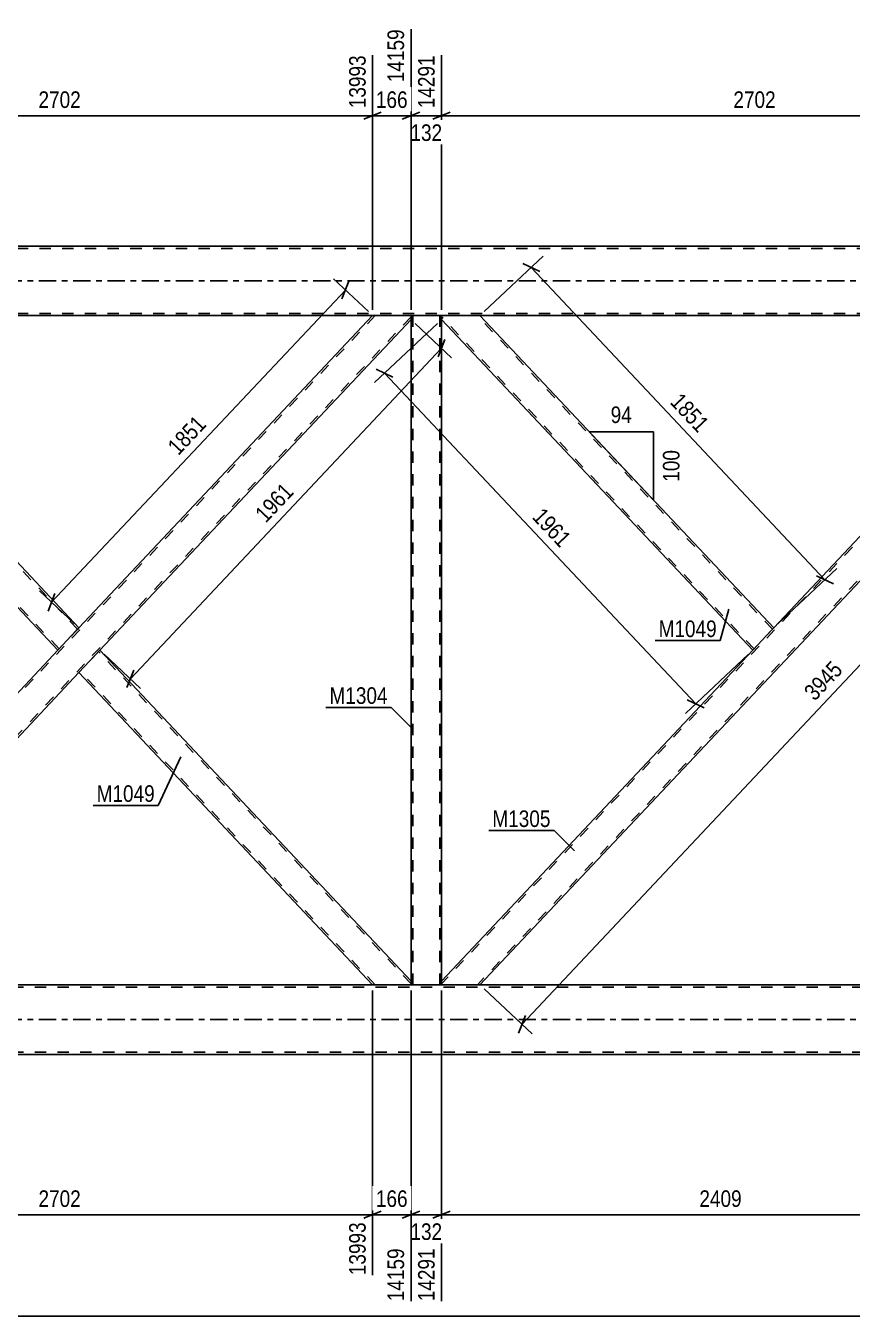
# Model space of a CAD drawing. Header units: millimetres. Extents: x -73 to 768, y -423 to 171.
# Drawn here: x 498.4 to 641.1, y -178.8 to 44.1 of the extents above; entities that cross this region are included whole.
import ezdxf

# ---------------------------------------------------------------- set-up
doc = ezdxf.new("R2010")
doc.units = ezdxf.units.MM
doc.linetypes.add('DXK_LINE_DOT2', pattern=[3.9198, 1.9599, -1.9599])
doc.linetypes.add('DXK_LINE_DOT3', pattern=[5.9187, 2.979, -0.9799, 0.9799, -0.9799])
doc.styles.add('Arial Narrow', font='ARIALN.TTF', dxfattribs={"height": 0.2})

# ---------------------------------------------------------------- blocks, each defined once
blk = doc.blocks.new('Part-761549890-4540 - 4352')
at = {"color": 7, "linetype": 'DXK_LINE_DOT2'}
for p, q in [((570.18, -6), (564.9, -6)), ((564.9, -6.66), (564.9, -6)), ((565.22, -121.6), (565.22, -6)), ((569.86, -121.6), (569.86, -6)), ((570.18, -6.66), (570.18, -6)), ((564.9, -121.6), (564.9, -120.94)), ((570.18, -121.6), (564.9, -121.6)), ((570.18, -121.6), (570.18, -120.94))]:
    blk.add_line(p, q, dxfattribs=at)
at = {"color": 2, "linetype": 'Continuous'}
for p, q in [((564.9, -120.94), (564.9, -6.66)), ((570.18, -120.94), (570.18, -6.66))]:
    blk.add_line(p, q, dxfattribs=at)
blk = doc.blocks.new('Part-761549890-4510 - 4352')
at = {"color": 7, "linetype": 'DXK_LINE_DOT2'}
for p, q in [((678.71, -6), (570.18, -121.41)), ((684.9, -6.19), (576.37, -121.6)), ((684.9, -6), (678.27, -6)), ((627.54, -59.95), (623.92, -63.8)), ((576.81, -121.6), (570.18, -121.6))]:
    blk.add_line(p, q, dxfattribs=at)
at = {"color": 2, "linetype": 'Continuous'}
for p, q in [((684.9, -6.66), (576.81, -121.6)), ((678.27, -6), (627.54, -59.95)), ((684.9, -6.66), (684.9, -6)), ((623.92, -63.8), (570.18, -120.94)), ((570.18, -121.6), (570.18, -120.94))]:
    blk.add_line(p, q, dxfattribs=at)
blk = doc.blocks.new('Part-761549890-4500 - 4352')
at = {"color": 7, "linetype": 'DXK_LINE_DOT2'}
for p, q in [((558.71, -6), (450.18, -121.41)), ((564.9, -6.19), (456.37, -121.6)), ((564.9, -6), (558.27, -6)), ((507.54, -59.95), (503.92, -63.8)), ((511.16, -63.8), (507.54, -67.65)), ((450.86, -120.22), (450.18, -120.94)), ((450.18, -121.6), (450.18, -120.94)), ((456.81, -121.6), (450.18, -121.6))]:
    blk.add_line(p, q, dxfattribs=at)
at = {"color": 2, "linetype": 'Continuous'}
for p, q in [((558.27, -6), (507.54, -59.95)), ((564.9, -6.66), (511.16, -63.8)), ((564.9, -6.66), (564.9, -6)), ((503.92, -63.8), (450.86, -120.22)), ((507.54, -67.65), (456.81, -121.6))]:
    blk.add_line(p, q, dxfattribs=at)
blk = doc.blocks.new('Part-761549890-4515 - 4352')
at = {"color": 2, "linetype": 'Continuous'}
for p, q in [((570.18, -6.66), (570.18, -6)), ((623.92, -63.8), (570.18, -6.66)), ((627.54, -59.95), (576.81, -6)), ((627.54, -59.95), (627.1, -60.41)), ((627.1, -60.41), (623.92, -63.8))]:
    blk.add_line(p, q, dxfattribs=at)
at = {"color": 7, "linetype": 'DXK_LINE_DOT2'}
for p, q in [((576.81, -6), (570.18, -6)), ((624.14, -63.57), (570.18, -6.19)), ((627.32, -60.18), (576.37, -6)), ((627.51, -59.98), (627.1, -60.41)), ((624.14, -63.57), (624.15, -63.55))]:
    blk.add_line(p, q, dxfattribs=at)
blk = doc.blocks.new('Part-761549890-4505 - 4352')
at = {"color": 2, "linetype": 'Continuous'}
for p, q in [((450.18, -6.66), (450.18, -6)), ((503.92, -63.8), (450.18, -6.66)), ((507.54, -59.95), (456.81, -6)), ((507.54, -59.95), (507.1, -60.41)), ((507.1, -60.41), (503.92, -63.8))]:
    blk.add_line(p, q, dxfattribs=at)
at = {"color": 7, "linetype": 'DXK_LINE_DOT2'}
for p, q in [((456.81, -6), (450.18, -6)), ((504.14, -63.57), (450.18, -6.19)), ((507.32, -60.18), (456.37, -6)), ((507.51, -59.98), (507.1, -60.41)), ((504.14, -63.57), (504.15, -63.55))]:
    blk.add_line(p, q, dxfattribs=at)
blk = doc.blocks.new('Part-761549890-4565 - 4352')
at = {"color": 2, "linetype": 'Continuous'}
for p, q in [((511.16, -63.8), (507.54, -67.65)), ((564.9, -120.94), (511.16, -63.8)), ((558.27, -121.6), (507.54, -67.65)), ((564.9, -121.6), (564.9, -120.94))]:
    blk.add_line(p, q, dxfattribs=at)
at = {"color": 7, "linetype": 'DXK_LINE_DOT2'}
for p, q in [((564.9, -121.41), (510.94, -64.03)), ((507.76, -67.42), (507.78, -67.4)), ((558.71, -121.6), (507.76, -67.42)), ((564.9, -121.6), (558.27, -121.6))]:
    blk.add_line(p, q, dxfattribs=at)
blk = doc.blocks.new('Part-761549890-4598 - 4352')
at = {"color": 7, "linetype": 'DXK_LINE_DOT2'}
for p, q in [((706.54, 5.6), (44.9, 5.6)), ((706.54, -5.6), (44.9, -5.6))]:
    blk.add_line(p, q, dxfattribs=at)
at = {"color": 2, "linetype": 'Continuous'}
for p, q in [((681.04, 6), (454.04, 6)), ((706.54, -6), (85.14, -6))]:
    blk.add_line(p, q, dxfattribs=at)
at = {"color": 7, "linetype": 'DXK_LINE_DOT3'}
blk.add_line((44.9, 0), (706.54, 0), dxfattribs=at)
blk = doc.blocks.new('Part-761549890-4603 - 4352')
at = {"color": 7, "linetype": 'DXK_LINE_DOT2'}
for p, q in [((666.54, -122), (44.9, -122)), ((666.54, -133.2), (44.9, -133.2))]:
    blk.add_line(p, q, dxfattribs=at)
at = {"color": 2, "linetype": 'Continuous'}
for p, q in [((661.74, -121.6), (454.04, -121.6)), ((666.54, -133.6), (44.9, -133.6))]:
    blk.add_line(p, q, dxfattribs=at)
at = {"color": 7, "linetype": 'DXK_LINE_DOT3'}
blk.add_line((44.9, -127.6), (666.54, -127.6), dxfattribs=at)
blk = doc.blocks.new('StraightDimension-761549890-10742 - 4352')
at = {"color": 7, "linetype": 'Continuous'}
for p, q in [((570.18, -122.6), (570.18, -176.25)), ((666.54, -134.6), (666.54, -171.75)), ((571.68, -160.71), (568.68, -161.91)), ((570.18, -161.31), (666.54, -161.31)), ((665.04, -161.91), (668.04, -160.71))]:
    blk.add_line(p, q, dxfattribs=at)
at = {"color": 0}
blk.add_wipeout([(622.62, -160.56), (622.62, -156.36), (614.1, -156.36), (614.1, -160.56)], dxfattribs=at)
at = {"color": 0, "linetype": 'Continuous'}
blk.add_wipeout([(665.94, -162.01), (661.74, -162.01), (661.74, -172.35), (665.94, -172.35)], dxfattribs=at)
at = {"color": 3, "style": 'Arial Narrow'}
blk.add_text('2409', height=2.863, dxfattribs=at).set_placement((614.7, -159.96))
at = {"color": 3, "linetype": 'Continuous', "style": 'Arial Narrow'}
blk.add_text('16700', height=2.863, rotation=90.0002, dxfattribs=at).set_placement((665.34, -171.75))
blk = doc.blocks.new('StraightDimension-761549890-10745 - 4352')
at = {"color": 7, "linetype": 'Continuous'}
for p, q in [((450.18, -122.6), (450.18, -176.25)), ((558.27, -122.6), (558.27, -171.75)), ((451.68, -160.71), (448.68, -161.91)), ((450.18, -161.31), (558.27, -161.31)), ((556.77, -161.91), (559.77, -160.71))]:
    blk.add_line(p, q, dxfattribs=at)
at = {"color": 0}
blk.add_wipeout([(508.48, -160.56), (508.48, -156.36), (499.97, -156.36), (499.97, -160.56)], dxfattribs=at)
at = {"color": 0, "linetype": 'Continuous'}
blk.add_wipeout([(557.67, -162.01), (553.47, -162.01), (553.47, -172.35), (557.67, -172.35)], dxfattribs=at)
at = {"color": 3, "style": 'Arial Narrow'}
blk.add_text('2702', height=2.863, dxfattribs=at).set_placement((500.57, -159.96))
at = {"color": 3, "linetype": 'Continuous', "style": 'Arial Narrow'}
blk.add_text('13993', height=2.863, rotation=90.0002, dxfattribs=at).set_placement((557.07, -171.75))
blk = doc.blocks.new('StraightDimension-761549890-14896 - 4352')
at = {"color": 7, "linetype": 'Continuous'}
blk.add_line((-1, -178.83), (707.54, -178.83), dxfattribs=at)
blk = doc.blocks.new('StraightDimension-761549890-5463 - 4352')
at = {"color": 7, "linetype": 'Continuous'}
for p, q in [((577.54, -5.31), (587.73, 4.27)), ((587.12, 1.64), (584.19, 3)), ((585.65, 2.32), (636.38, -51.63)), ((628.27, -59.26), (638.46, -49.68)), ((634.92, -50.95), (637.85, -52.31))]:
    blk.add_line(p, q, dxfattribs=at)
at = {"color": 0}
blk.add_wipeout([(614.48, -27.24), (617.54, -24.37), (611.71, -18.16), (608.65, -21.04)], dxfattribs=at)
at = {"color": 3, "style": 'Arial Narrow'}
blk.add_text('1851', height=2.863, rotation=-46.7591, dxfattribs=at).set_placement((609.5, -21.07))
blk = doc.blocks.new('StraightDimension-761549890-7696 - 4352')
at = {"color": 7, "linetype": 'Continuous'}
for p, q in [((570.18, -5), (570.18, 38.97)), ((678.27, -5), (678.27, 38.97)), ((571.68, 29.13), (568.68, 27.93)), ((676.77, 27.93), (679.77, 29.13)), ((570.18, 28.53), (678.27, 28.53))]:
    blk.add_line(p, q, dxfattribs=at)
at = {"color": 0, "linetype": 'Continuous'}
blk.add_wipeout([(677.67, 39.57), (673.47, 39.57), (673.47, 29.23), (677.67, 29.23)], dxfattribs=at)
at = {"color": 0}
blk.add_wipeout([(628.48, 29.28), (628.48, 33.48), (619.97, 33.48), (619.97, 29.28)], dxfattribs=at)
at = {"color": 3, "linetype": 'Continuous', "style": 'Arial Narrow'}
blk.add_text('16993', height=2.863, rotation=90.0002, dxfattribs=at).set_placement((677.07, 29.83))
at = {"color": 3, "style": 'Arial Narrow'}
blk.add_text('2702', height=2.863, dxfattribs=at).set_placement((620.57, 29.88))
blk = doc.blocks.new('StraightDimension-761549890-7697 - 4352')
at = {"color": 7, "linetype": 'Continuous'}
for p, q in [((564.9, -5), (564.9, 43.47)), ((570.18, -5), (570.18, 38.97)), ((563.4, 27.93), (566.4, 29.13)), ((571.68, 29.13), (568.68, 27.93)), ((564.9, 28.53), (570.18, 28.53))]:
    blk.add_line(p, q, dxfattribs=at)
at = {"color": 0, "linetype": 'Continuous'}
blk.add_wipeout([(569.58, 39.57), (565.38, 39.57), (565.38, 29.23), (569.58, 29.23)], dxfattribs=at)
at = {"color": 0}
blk.add_wipeout([(570.88, 23.58), (570.88, 27.78), (564.2, 27.78), (564.2, 23.58)], dxfattribs=at)
at = {"color": 3, "linetype": 'Continuous', "style": 'Arial Narrow'}
blk.add_text('14291', height=2.863, rotation=90.0002, dxfattribs=at).set_placement((568.98, 29.83))
at = {"color": 3, "style": 'Arial Narrow'}
blk.add_text('132', height=2.863, dxfattribs=at).set_placement((564.8, 24.18))
blk = doc.blocks.new('StraightDimension-761549890-7698 - 4352')
at = {"color": 7, "linetype": 'Continuous'}
for p, q in [((564.9, -5), (564.9, 43.47)), ((558.27, -5), (558.27, 38.97)), ((556.77, 27.93), (559.77, 29.13)), ((566.4, 29.13), (563.4, 27.93)), ((558.27, 28.53), (564.9, 28.53))]:
    blk.add_line(p, q, dxfattribs=at)
at = {"color": 0}
blk.add_wipeout([(564.93, 29.28), (564.93, 33.48), (558.24, 33.48), (558.24, 29.28)], dxfattribs=at)
at = {"color": 0, "linetype": 'Continuous'}
blk.add_wipeout([(564.3, 44.07), (560.1, 44.07), (560.1, 33.73), (564.3, 33.73)], dxfattribs=at)
at = {"color": 3, "linetype": 'Continuous', "style": 'Arial Narrow'}
blk.add_text('14159', height=2.863, rotation=90.0002, dxfattribs=at).set_placement((563.7, 34.33))
at = {"color": 3, "style": 'Arial Narrow'}
blk.add_text('166', height=2.863, dxfattribs=at).set_placement((558.84, 29.88))
blk = doc.blocks.new('StraightDimension-761549890-4985 - 4352')
at = {"color": 7, "linetype": 'Continuous'}
for p, q in [((557.54, -5.31), (551.49, 0.38)), ((502.83, -55.52), (553.56, -1.57)), ((552.97, -3.07), (554.15, -0.07)), ((506.81, -59.26), (500.75, -53.56)), ((503.42, -54.01), (502.24, -57.02))]:
    blk.add_line(p, q, dxfattribs=at)
at = {"color": 0}
blk.add_wipeout([(530.56, -24.93), (527.5, -22.05), (521.67, -28.25), (524.73, -31.13)], dxfattribs=at)
at = {"color": 3, "style": 'Arial Narrow'}
blk.add_text('1851', height=2.863, rotation=46.7591, dxfattribs=at).set_placement((524.71, -30.28))
blk = doc.blocks.new('StraightDimension-761549890-5356 - 4352')
at = {"color": 7, "linetype": 'Continuous'}
for p, q in [((685.63, -7.35), (693.9, -15.12)), ((691.56, -14.98), (692.74, -11.98)), ((584.06, -128.42), (692.15, -13.48)), ((577.54, -122.29), (585.81, -130.06)), ((584.65, -126.91), (583.47, -129.92))]:
    blk.add_line(p, q, dxfattribs=at)
at = {"color": 0}
blk.add_wipeout([(640.47, -67.33), (637.41, -64.46), (631.58, -70.66), (634.64, -73.54)], dxfattribs=at)
at = {"color": 3, "style": 'Arial Narrow'}
blk.add_text('3945', height=2.863, rotation=46.7591, dxfattribs=at).set_placement((634.62, -72.69))
blk = doc.blocks.new('AngleDimension-761549890-15181 - 4352')
at = {"color": 7, "linetype": 'Continuous'}
for p, q in [((606.76, -26.05), (595.66, -26.05)), ((606.76, -37.85), (595.66, -26.05)), ((606.76, -37.85), (606.76, -26.05)), ((606.87, -37.97), (606.76, -37.85))]:
    blk.add_line(p, q, dxfattribs=at)
at = {"color": 0}
for points in [[(603.64, -25.15), (603.64, -20.95), (598.78, -20.95), (598.78, -25.15)], [(611.86, -28.61), (607.66, -28.61), (607.66, -35.29), (611.86, -35.29)]]:
    blk.add_wipeout(points, dxfattribs=at)
at = {"color": 3, "style": 'Arial Narrow'}
blk.add_text('94', height=2.863, dxfattribs=at).set_placement((599.38, -24.55))
blk.add_text('100', height=2.863, rotation=90.0002, dxfattribs=at).set_placement((611.26, -34.69))
blk = doc.blocks.new('StraightDimension-761549890-5431 - 4352')
at = {"color": 7, "linetype": 'Continuous'}
for p, q in [((565.63, -7.35), (571.92, -13.26)), ((569.58, -13.12), (570.76, -10.12)), ((516.44, -68.76), (570.17, -11.62)), ((511.89, -64.49), (518.19, -70.4)), ((517.03, -67.26), (515.85, -70.26))]:
    blk.add_line(p, q, dxfattribs=at)
at = {"color": 0}
blk.add_wipeout([(545.67, -36.58), (542.62, -33.7), (536.78, -39.9), (539.84, -42.78)], dxfattribs=at)
at = {"color": 3, "style": 'Arial Narrow'}
blk.add_text('1961', height=2.863, rotation=46.7591, dxfattribs=at).set_placement((539.82, -41.93))
blk = doc.blocks.new('StraightDimension-761549890-5502 - 4352')
at = {"color": 7, "linetype": 'Continuous'}
for p, q in [((569.45, -7.35), (558.58, -17.57)), ((561.79, -16.61), (558.86, -15.24)), ((560.33, -15.93), (614.06, -73.06)), ((623.19, -64.49), (612.32, -74.71)), ((612.6, -72.38), (615.53, -73.75))]:
    blk.add_line(p, q, dxfattribs=at)
at = {"color": 0}
blk.add_wipeout([(590.66, -47.08), (593.72, -44.2), (587.89, -38), (584.83, -40.88)], dxfattribs=at)
at = {"color": 3, "style": 'Arial Narrow'}
blk.add_text('1961', height=2.863, rotation=-46.7591, dxfattribs=at).set_placement((585.68, -40.91))
blk = doc.blocks.new('StraightDimension-761549890-7699 - 4352')
at = {"color": 7, "linetype": 'Continuous'}
for p, q in [((450.18, -5), (450.18, 38.97)), ((558.27, -5), (558.27, 38.97)), ((451.68, 29.13), (448.68, 27.93)), ((556.77, 27.93), (559.77, 29.13)), ((450.18, 28.53), (558.27, 28.53))]:
    blk.add_line(p, q, dxfattribs=at)
at = {"color": 0, "linetype": 'Continuous'}
blk.add_wipeout([(557.67, 39.57), (553.47, 39.57), (553.47, 29.23), (557.67, 29.23)], dxfattribs=at)
at = {"color": 0}
blk.add_wipeout([(508.48, 29.28), (508.48, 33.48), (499.97, 33.48), (499.97, 29.28)], dxfattribs=at)
at = {"color": 3, "linetype": 'Continuous', "style": 'Arial Narrow'}
blk.add_text('13993', height=2.863, rotation=90.0002, dxfattribs=at).set_placement((557.07, 29.83))
at = {"color": 3, "style": 'Arial Narrow'}
blk.add_text('2702', height=2.863, dxfattribs=at).set_placement((500.57, 29.88))
blk = doc.blocks.new('StraightDimension-761549890-10743 - 4352')
at = {"color": 7, "linetype": 'Continuous'}
for p, q in [((564.9, -122.6), (564.9, -176.25)), ((570.18, -122.6), (570.18, -176.25)), ((563.4, -161.91), (566.4, -160.71)), ((564.9, -161.31), (570.18, -161.31)), ((571.68, -160.71), (568.68, -161.91))]:
    blk.add_line(p, q, dxfattribs=at)
at = {"color": 0}
blk.add_wipeout([(570.88, -166.26), (570.88, -162.06), (564.2, -162.06), (564.2, -166.26)], dxfattribs=at)
at = {"color": 0, "linetype": 'Continuous'}
blk.add_wipeout([(569.58, -166.51), (565.38, -166.51), (565.38, -176.85), (569.58, -176.85)], dxfattribs=at)
at = {"color": 3, "style": 'Arial Narrow'}
blk.add_text('132', height=2.863, dxfattribs=at).set_placement((564.8, -165.66))
at = {"color": 3, "linetype": 'Continuous', "style": 'Arial Narrow'}
blk.add_text('14291', height=2.863, rotation=90.0002, dxfattribs=at).set_placement((568.98, -176.25))
blk = doc.blocks.new('StraightDimension-761549890-10744 - 4352')
at = {"color": 7, "linetype": 'Continuous'}
for p, q in [((558.27, -122.6), (558.27, -171.75)), ((564.9, -122.6), (564.9, -176.25)), ((556.77, -161.91), (559.77, -160.71)), ((558.27, -161.31), (564.9, -161.31)), ((566.4, -160.71), (563.4, -161.91))]:
    blk.add_line(p, q, dxfattribs=at)
at = {"color": 0}
blk.add_wipeout([(564.93, -160.56), (564.93, -156.36), (558.24, -156.36), (558.24, -160.56)], dxfattribs=at)
at = {"color": 0, "linetype": 'Continuous'}
blk.add_wipeout([(564.3, -166.51), (560.1, -166.51), (560.1, -176.85), (564.3, -176.85)], dxfattribs=at)
at = {"color": 3, "style": 'Arial Narrow'}
blk.add_text('166', height=2.863, dxfattribs=at).set_placement((558.84, -159.96))
at = {"color": 3, "linetype": 'Continuous', "style": 'Arial Narrow'}
blk.add_text('14159', height=2.863, rotation=90.0002, dxfattribs=at).set_placement((563.7, -176.25))
blk = doc.blocks.new('Mark-761549890-4506 - 4352')
at = {"color": 0}
blk.add_wipeout([(589, -94.33), (589, -91.33), (578.95, -91.33), (578.95, -94.33)], dxfattribs=at)
blk.add_wipeout([(589, -94.33), (589, -91.33), (578.95, -91.33), (578.95, -94.33)], dxfattribs=at)
at = {"color": 30, "linetype": 'Continuous'}
for p in [(578.35, -94.93), (593.14, -98.47)]:
    blk.add_line(p, (589.6, -94.93), dxfattribs=at)
at = {"color": 3, "style": 'Arial Narrow'}
blk.add_text('M1305', height=2.863, dxfattribs=at).set_placement((578.95, -94.33))
blk = doc.blocks.new('Mark-761549890-4536 - 4352')
at = {"color": 0}
blk.add_wipeout([(560.87, -73.06), (560.87, -70.06), (550.82, -70.06), (550.82, -73.06)], dxfattribs=at)
blk.add_wipeout([(560.87, -73.06), (560.87, -70.06), (550.82, -70.06), (550.82, -73.06)], dxfattribs=at)
at = {"color": 30, "linetype": 'Continuous'}
for p in [(550.22, -73.66), (565, -77.19)]:
    blk.add_line(p, (561.47, -73.66), dxfattribs=at)
at = {"color": 3, "style": 'Arial Narrow'}
blk.add_text('M1304', height=2.863, dxfattribs=at).set_placement((550.82, -73.06))
blk = doc.blocks.new('Mark-761549890-4511 - 4352')
at = {"color": 0}
blk.add_wipeout([(617.71, -61.52), (617.71, -58.52), (607.66, -58.52), (607.66, -61.52)], dxfattribs=at)
blk.add_wipeout([(617.71, -61.52), (617.71, -58.52), (607.66, -58.52), (607.66, -61.52)], dxfattribs=at)
at = {"color": 30, "linetype": 'Continuous'}
for p in [(619.77, -56.73), (607.06, -62.12)]:
    blk.add_line(p, (618.31, -62.12), dxfattribs=at)
at = {"color": 3, "style": 'Arial Narrow'}
blk.add_text('M1049', height=2.863, dxfattribs=at).set_placement((607.66, -61.52))
blk = doc.blocks.new('Mark-761549890-4561 - 4352')
at = {"color": 0}
blk.add_wipeout([(520.66, -89.99), (520.66, -86.99), (510.61, -86.99), (510.61, -89.99)], dxfattribs=at)
blk.add_wipeout([(520.66, -89.99), (520.66, -86.99), (510.61, -86.99), (510.61, -89.99)], dxfattribs=at)
at = {"color": 30, "linetype": 'Continuous'}
for p in [(525.14, -82.22), (510.01, -90.59)]:
    blk.add_line(p, (521.26, -90.59), dxfattribs=at)
at = {"color": 3, "style": 'Arial Narrow'}
blk.add_text('M1049', height=2.863, dxfattribs=at).set_placement((510.61, -89.99))

msp = doc.modelspace()

# ---------------------------------------------------------------- block references
for name in ['Part-761549890-4598 - 4352', 'Part-761549890-4500 - 4352', 'Part-761549890-4505 - 4352', 'Part-761549890-4540 - 4352', 'Part-761549890-4510 - 4352', 'Part-761549890-4515 - 4352', 'Part-761549890-4565 - 4352', 'Part-761549890-4603 - 4352']:
    msp.add_blockref(name, (0, 0))

# ---------------------------------------------------------------- next in the draw order: block references
for name in ['StraightDimension-761549890-10745 - 4352', 'StraightDimension-761549890-10742 - 4352']:
    msp.add_blockref(name, (0, 0))

# ---------------------------------------------------------------- next in the draw order: block references
msp.add_blockref('StraightDimension-761549890-14896 - 4352', (0, 0))

# ---------------------------------------------------------------- next in the draw order: block references
for name in ['StraightDimension-761549890-5463 - 4352', 'Mark-761549890-4561 - 4352', 'StraightDimension-761549890-10743 - 4352']:
    msp.add_blockref(name, (0, 0))

# ---------------------------------------------------------------- next in the draw order: block references
for name in ['StraightDimension-761549890-7696 - 4352', 'StraightDimension-761549890-5356 - 4352', 'StraightDimension-761549890-10744 - 4352']:
    msp.add_blockref(name, (0, 0))

# ---------------------------------------------------------------- next in the draw order: block references
for name in ['StraightDimension-761549890-7697 - 4352', 'AngleDimension-761549890-15181 - 4352', 'Mark-761549890-4506 - 4352']:
    msp.add_blockref(name, (0, 0))

# ---------------------------------------------------------------- next in the draw order: block references
msp.add_blockref('StraightDimension-761549890-7698 - 4352', (0, 0))

# ---------------------------------------------------------------- next in the draw order: block references
msp.add_blockref('StraightDimension-761549890-4985 - 4352', (0, 0))

# ---------------------------------------------------------------- next in the draw order: block references
for name in ['StraightDimension-761549890-7699 - 4352', 'StraightDimension-761549890-5431 - 4352']:
    msp.add_blockref(name, (0, 0))

# ---------------------------------------------------------------- next in the draw order: block references
msp.add_blockref('StraightDimension-761549890-5502 - 4352', (0, 0))

# ---------------------------------------------------------------- next in the draw order: block references
for name in ['Mark-761549890-4511 - 4352', 'Mark-761549890-4536 - 4352']:
    msp.add_blockref(name, (0, 0))

doc.saveas('drawing.dxf')
